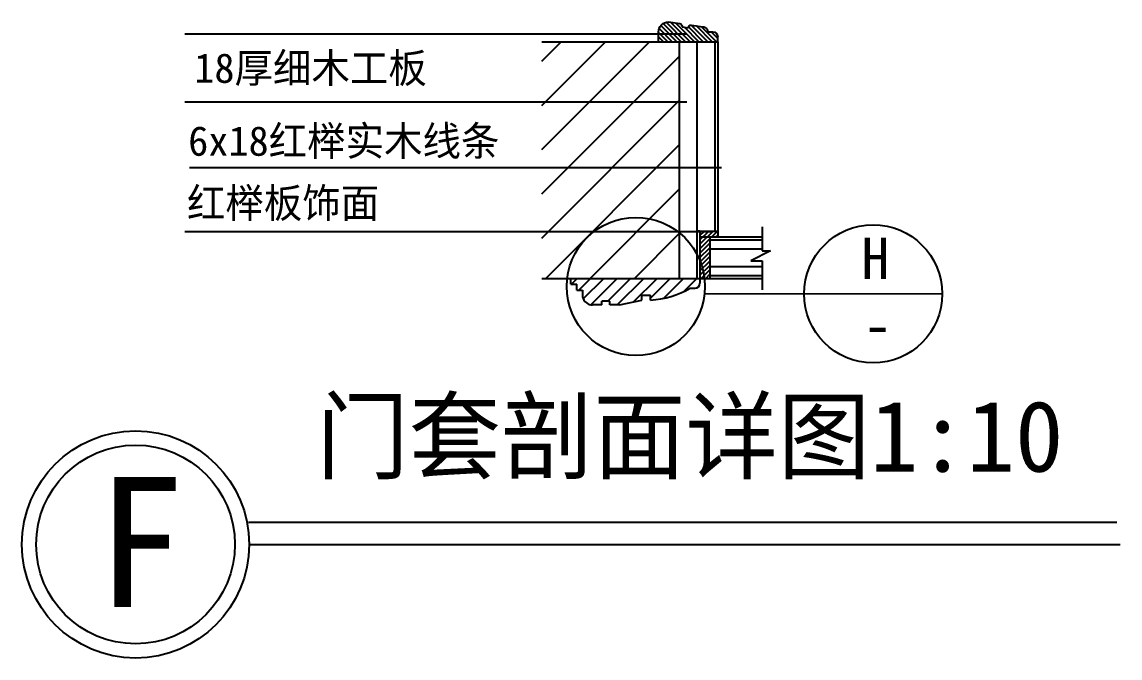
# Model space of a CAD drawing. Header units: metres. Extents: x 114865 to 117197, y -37099 to -34493.
# Drawn here: x 116083 to 117197, y -37099 to -36454 of the extents above; entities that cross this region are included whole.
import ezdxf

# ---------------------------------------------------------------- set-up
doc = ezdxf.new("R2010")
doc.units = ezdxf.units.M
for name, color, linetype in [('中线', 5, 'Continuous'), ('填充', 2, 'Continuous'), ('粗线', 7, 'Continuous'), ('细', 1, 'Continuous')]:
    doc.layers.add(name, color=color, linetype=linetype)
doc.dimstyles.get("Standard").update_dxf_attribs({"dimtxt": 2.5, "dimasz": 2.5, "dimexe": 1.25, "dimexo": 0.625, "dimtad": 1, "dimcen": 2.5, "dimazin": 3, "dimtfac": 1, "dimtmove": 0, "dimatfit": 3})

# ---------------------------------------------------------------- blocks, each defined once
blk = doc.blocks.new('A$C01E22686')
at = {"layer": '中线'}
for p, q in [((0, 0), (0, 60)), ((0, 60), (5, 60)), ((10, 49.91), (10, 55)), ((16.66, 33.36), (15, 45)), ((14.97, 24.02), (14.12, 29.96)), ((18.17, 22.18), (16.52, 23.83)), ((20, 10), (18.36, 21.49)), ((0, 0), (10, 0))]:
    blk.add_line(p, q, dxfattribs=at)
for centre, radius, start, end in [((5, 55), 5, 0, 90), ((10.09, 45), 4.91, 0, 91.09), ((13.69, 32.93), 3, 278.13, 8.42), ((15.39, 21.05), 3, 8.13, 98.42), ((10, 10), 10, 270, 0)]:
    blk.add_arc(centre, radius, start, end, dxfattribs=at)
at = {"layer": '填充'}
for p, q in [((0, 58.87), (15.19, 43.68)), ((3.36, 60), (10, 53.36)), ((0, 54.38), (15.94, 38.44)), ((0, 49.89), (16.68, 33.21)), ((0, 45.4), (15.11, 30.29)), ((0, 40.91), (14.65, 26.26)), ((0, 36.42), (18.93, 17.49)), ((0, 31.93), (19.68, 12.25)), ((0, 27.44), (19.73, 7.7)), ((0, 22.95), (18.39, 4.56)), ((0, 18.46), (16.26, 2.2)), ((0, 13.97), (13.38, 0.59)), ((0, 9.48), (9.48, 0)), ((0, 4.99), (4.99, 0)), ((0, 0.5), (0.5, 0))]:
    blk.add_line(p, q, dxfattribs=at)

msp = doc.modelspace()

# ---------------------------------------------------------------- hatches: boundary and pattern name
at = {"layer": '填充'}
h = msp.add_hatch(dxfattribs=at)
h.set_pattern_fill('ANSI31')
h.paths.add_polyline_path([(116788.9, -36671.77), (116788.9, -36665.77), (116770.9, -36665.77), (116770.9, -36671.77)])
h.paths.add_polyline_path([(116780.9, -36671.77), (116770.9, -36671.77), (116770.9, -36674.77), (116770.9, -36713.77), (116780.9, -36713.77)])
h = msp.add_hatch(dxfattribs=at)
h.set_pattern_fill('ANSI31', scale=3)
h.paths.add_polyline_path([(116731.9, -36713.77), (116770.9, -36713.77), (116770.9, -36718.77, -0.41), (116765.9, -36723.77), (116760.9, -36723.77, -0.12), (116720.9, -36735.77), (116720.9, -36730.77), (116711.9, -36730.77), (116711.9, -36735.77), (116689.22, -36740.77), (116679.56, -36740.77), (116679.56, -36736.77), (116671.56, -36736.77), (116671.56, -36740.77), (116661.9, -36740.77, -0.36), (116651.9, -36732.42), (116651.9, -36725.77), (116645.9, -36725.77), (116645.9, -36719.77), (116639.9, -36719.77), (116639.9, -36713.77)])

# ---------------------------------------------------------------- linework, layer by layer
at = {"layer": '中线'}
for p, q in [((116749.9, -36473.77), (116788.9, -36473.77)), ((116767.9, -36473.77), (116767.9, -36713.77)), ((116785.9, -36473.77), (116785.9, -36665.77)), ((116770.9, -36665.77), (116767.9, -36665.77)), ((116770.9, -36665.77), (116788.9, -36665.77)), ((116770.9, -36665.77), (116770.9, -36671.77)), ((116788.9, -36665.77), (116788.9, -36671.77)), ((116770.9, -36671.77), (116788.9, -36671.77)), ((116770.9, -36671.77), (116770.9, -36674.77)), ((116770.9, -36674.77), (116770.9, -36713.77)), ((116780.9, -36671.77), (116780.9, -36713.77)), ((116639.9, -36719.77), (116639.9, -36713.77)), ((116639.9, -36719.77), (116645.9, -36719.77)), ((116645.9, -36725.77), (116645.9, -36719.77)), ((116749.9, -36713.77), (116788.9, -36713.77)), ((116770.9, -36713.77), (116780.9, -36713.77)), ((116770.9, -36713.77), (116770.9, -36718.77)), ((116645.9, -36725.77), (116651.9, -36725.77)), ((116651.9, -36725.77), (116651.9, -36732.42)), ((116711.9, -36730.77), (116720.9, -36730.77)), ((116711.9, -36735.77), (116711.9, -36730.77)), ((116720.9, -36735.77), (116720.9, -36730.77)), ((116760.9, -36723.77), (116765.9, -36723.77)), ((116671.56, -36740.77), (116661.9, -36740.77)), ((116679.56, -36736.77), (116671.56, -36736.77)), ((116671.56, -36740.77), (116671.56, -36736.77)), ((116679.56, -36740.77), (116679.56, -36736.77)), ((116689.22, -36740.77), (116679.56, -36740.77)), ((116689.22, -36740.77), (116711.9, -36735.77))]:
    msp.add_line(p, q, dxfattribs=at)
for centre, radius, start, end in [((116765.9, -36718.77), 5, 270, 0), ((116661.9, -36730.61), 10.16, 190.26, 270), ((116716.67, -36649), 86.87, 272.79, 300.61)]:
    msp.add_arc(centre, radius, start, end, dxfattribs=at)
at = {"layer": '粗线'}
for p, q in [((116610.42, -36473.77), (116749.9, -36473.77)), ((116749.9, -36473.77), (116749.9, -36713.77)), ((116610.42, -36713.77), (116749.9, -36713.77)), ((116313.06, -36960.98), (117193.69, -36960.98))]:
    msp.add_line(p, q, dxfattribs=at)
msp.add_circle((116198.6, -36983.56), 100.8, dxfattribs=at)
at = {"layer": '细'}
for p, q in [((116610.42, -36493.42), (116630.07, -36473.77)), ((116610.42, -36583.23), (116719.87, -36473.77)), ((116610.42, -36538.32), (116674.97, -36473.77)), ((116788.9, -36473.77), (116788.9, -36665.77)), ((116610.42, -36628.13), (116749.9, -36488.65)), ((116610.42, -36673.03), (116749.9, -36533.55)), ((116614.58, -36713.77), (116749.9, -36578.45)), ((116659.48, -36713.77), (116749.9, -36623.35)), ((116833.96, -36661.68), (116833.96, -36685.81)), ((116704.38, -36713.77), (116749.9, -36668.25)), ((116780.9, -36671.77), (116833.96, -36671.77)), ((116780.9, -36674.77), (116833.96, -36674.77)), ((116780.9, -36683.77), (116833.96, -36683.77)), ((116842.33, -36685.81), (116822.56, -36695.96)), ((116833.96, -36685.81), (116842.33, -36685.81)), ((116822.56, -36695.96), (116833.96, -36695.96)), ((116833.96, -36695.96), (116833.96, -36725.31)), ((116780.9, -36701.77), (116833.96, -36701.77)), ((116780.9, -36710.77), (116833.96, -36710.77)), ((116780.9, -36713.77), (116833.96, -36713.77)), ((116775.57, -36729.22), (117016.56, -36729.49)), ((116313.8, -36983.56), (117196.9, -36983.56))]:
    msp.add_line(p, q, dxfattribs=at)
for centre, radius in [((116705.95, -36721.95), 70), ((116946.56, -36729.49), 70), ((116198.6, -36983.56), 115.2)]:
    msp.add_circle(centre, radius, dxfattribs=at)

# ---------------------------------------------------------------- block references
at = {"layer": '细', "xscale": -1, "rotation": 270}
msp.add_blockref('A$C01E22686', (116728.9, -36473.77), dxfattribs=at)

# ---------------------------------------------------------------- texts
at = {"layer": '细', "attachment_point": 1}
for s, insert, char_height in [('18厚细木工板', (116258.13, -36485.48), 30), ('6x18红榉实木线条', (116251.94, -36559.42), 30), ('红榉板饰面', (116250.71, -36622.3), 30), ('H', (116934.51, -36672.33), 42), ('-', (116936.83, -36740.11), 42), ('门套剖面详图1:10', (116381.92, -36837.81), 72), ('F', (116159.04, -36915.06), 132)]:
    msp.add_mtext(s, dxfattribs=dict(at, insert=insert, char_height=char_height))

# ---------------------------------------------------------------- leaders
at = {"layer": '细'}
for points in [[(116757.62, -36466.09), (116248.46, -36466.09)], [(116757.62, -36535.02), (116248.46, -36535.02)], [(116792.61, -36601.84), (116253.22, -36601.84)], [(116781.57, -36666.63), (116248.46, -36666.63)]]:
    msp.add_leader(points, dimstyle='Standard', dxfattribs=at)

doc.saveas('drawing.dxf')
